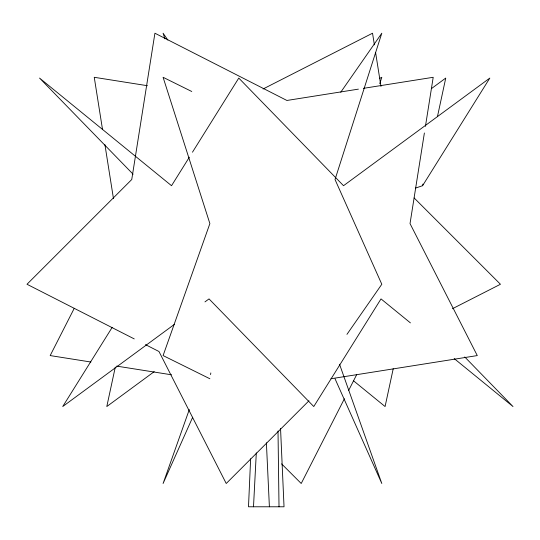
<?xml version="1.0" encoding="UTF-8"?>
<svg xmlns="http://www.w3.org/2000/svg" width="540" height="540" viewBox="0 0 540 540"><rect width="100%" height="100%" fill="white"/><g stroke="black" fill="none" stroke-linecap="round" stroke-linejoin="round"><path stroke-width="0.81" d="M250.628 458.811L248.495 506.783L284.033 506.783L280.55 428.51M253.503 506.783L256.304 452.918M424.386 132.989L410.029 223.594L477.279 355.577L330.98 378.749M425.439 126.34L433.202 77.294L363.38 88.351M210.553 374.598L210.823 372.944M115.29 367.099L106.799 406.539L154.211 371.655M415.422 188.129L422.577 185.706L422.928 184.066M437.434 116.687L445.75 78.077L431.527 88.54M393.221 368.739L385.081 406.539L353.72 380.963M379.762 83.687L381.807 77.294L379.546 78.415M189.304 409.556L163.087 483.496L192.679 417.258M74.243 308.333L50.173 355.577L90.902 362.03M344.399 398.756L301.219 483.496L281.583 463.853M348.604 390.508L356.623 374.76M189.344 157.194L171.531 185.706L39.548 78.077L133.11 174.218M192.463 152.206L238.781 78.077L343.521 185.706L489.827 78.077L422.577 185.706M112.151 327.416L62.721 406.539L174.481 324.317M340.747 92.232L381.807 33.217L335.023 179.523L381.807 284.263L346.957 334.355M308.954 400.775L226.233 483.496L158.983 351.513L145.483 344.635M204.957 301.894L209.027 298.904L313.767 406.539L381.017 298.904L410.42 322.886M263.054 88.999L372.539 33.217L374.382 44.854M452.459 308.718L500.452 284.263L414.16 197.971M358.391 89.141L286.902 100.467L154.919 33.217L131.747 179.523L27 284.263L134.237 338.904M147.454 85.718L94.25 77.294L102.546 129.661M116.674 366.113L171.538 374.8M191.768 91.496L163.087 77.294L209.878 223.594L163.094 355.577L209.878 378.749M454.194 358.58L513 406.539L464.744 356.954M167.866 40.075L163.094 33.217L164.882 38.812M335.023 378.749L381.807 483.496L339.532 364.237M375.563 52.333L380.963 86.414M104.915 144.626L113.474 198.659M266.396 442.82L269.393 506.783M278.012 431.035L279.018 506.783"/></g></svg>
